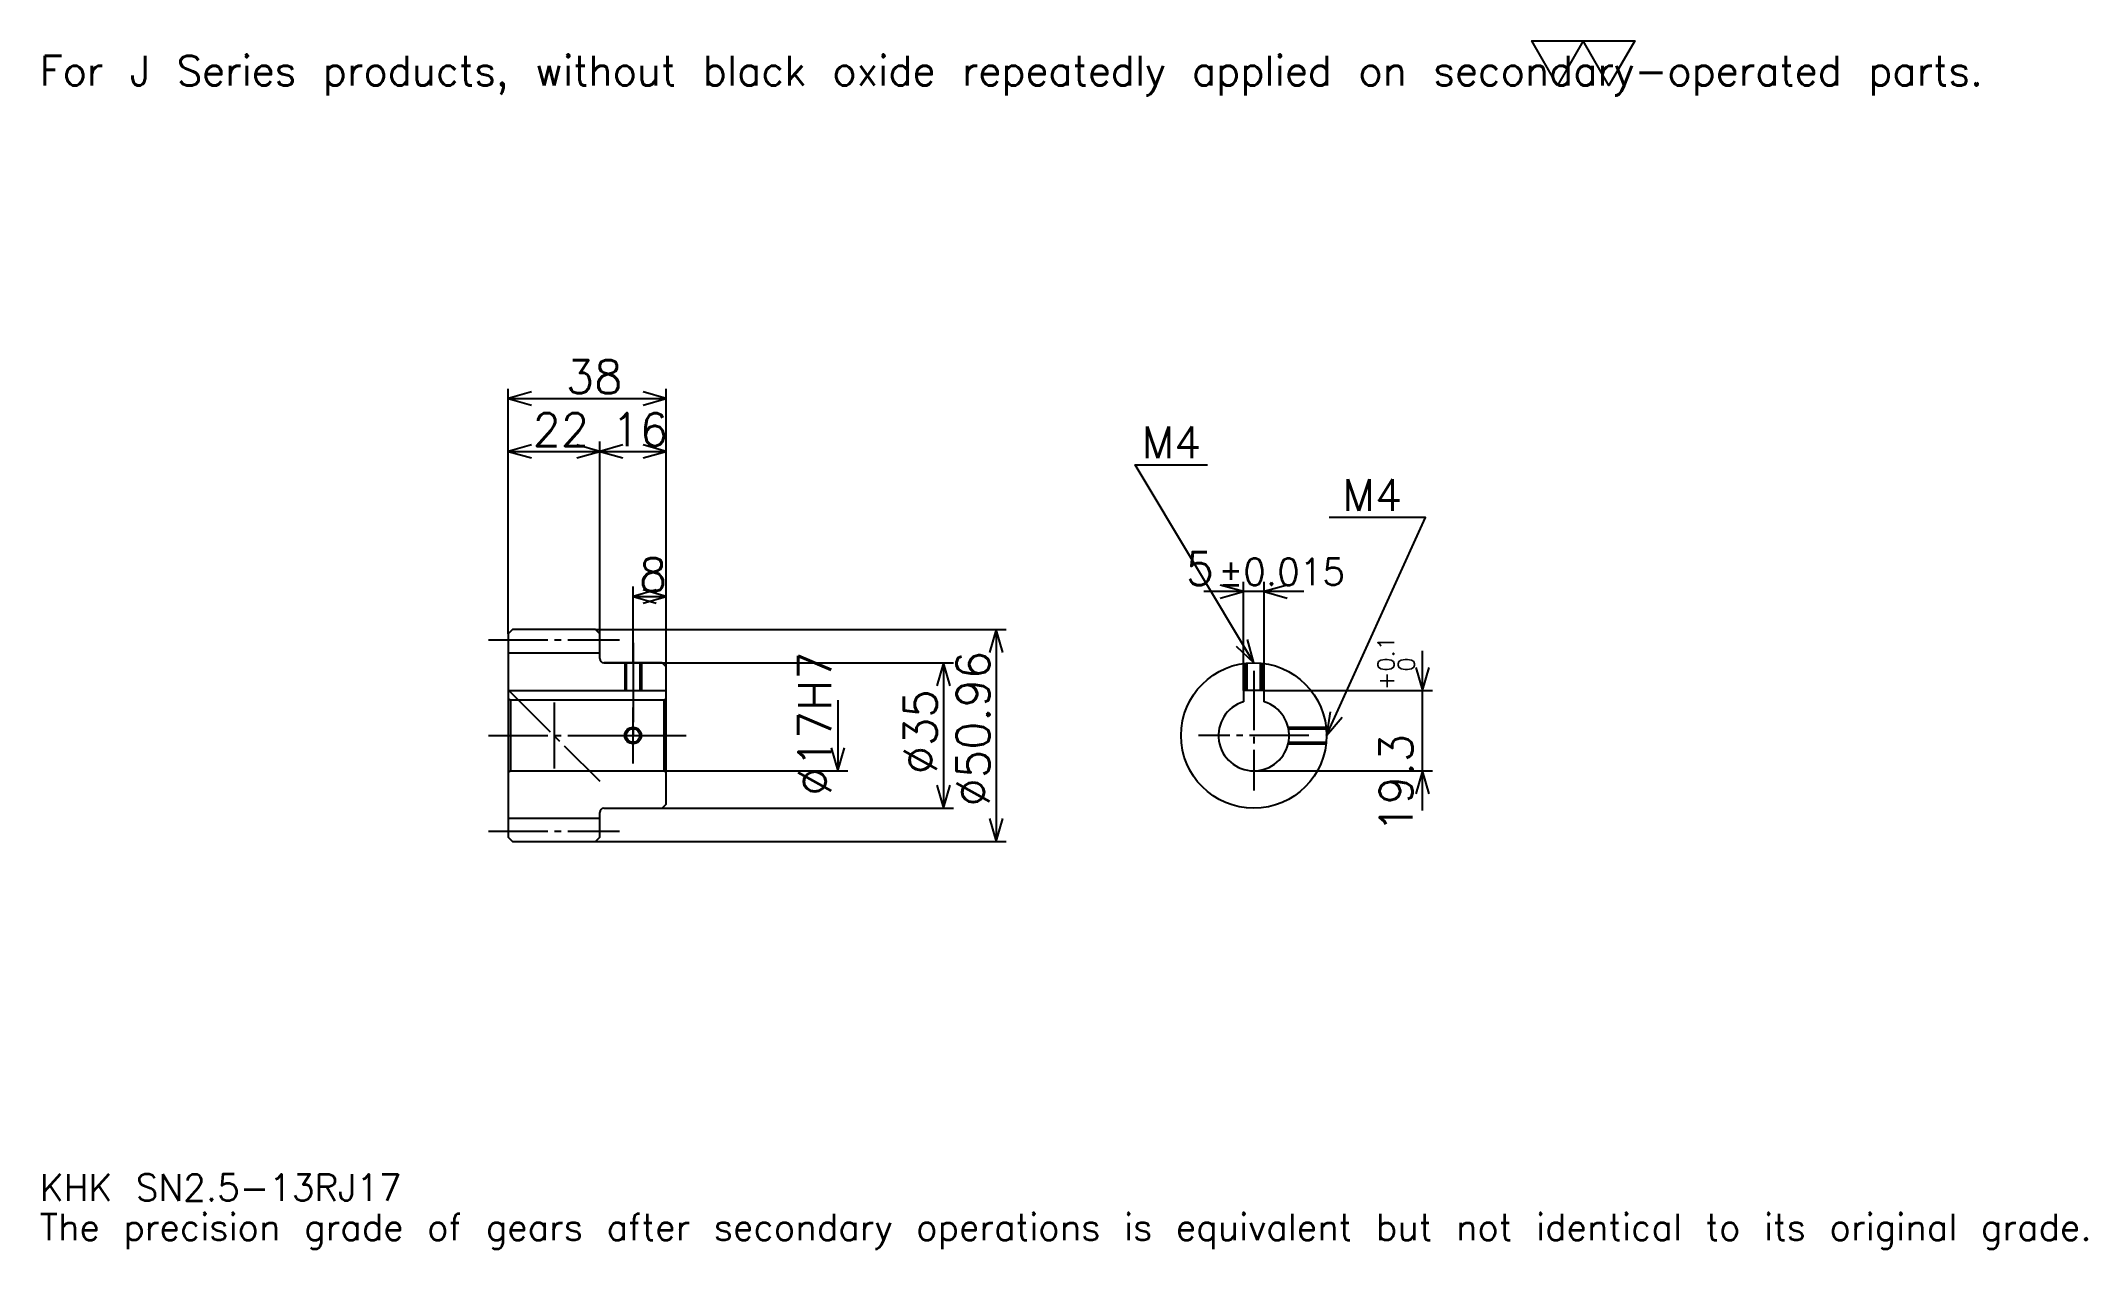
# Model space of a CAD drawing. Extents: x 16 to 508, y 6 to 296.
import ezdxf

# ---------------------------------------------------------------- set-up
doc = ezdxf.new("R2010")
doc.units = 0
doc.linetypes.add('DASHDOT', pattern=[19.04348, 14.282609, -1.586957, 1.586957, -1.586957])
doc.layers.get('0').update_dxf_attribs({"linetype": 'CONTINUOUS'})
doc.layers.add('DASHDOT', color=6, linetype='DASHDOT')
doc.styles.add('KANJI', font='TXT', dxfattribs={"bigfont": 'BIGFONT'})

msp = doc.modelspace()

# ---------------------------------------------------------------- linework, layer by layer
at = {"color": 5}
for p, q in [((128.543472, 154.817917), (128.543472, 212.741821)), ((166.543472, 154.817917), (166.543472, 212.741821)), ((128.543472, 210.361389), (166.543472, 210.361389)), ((128.543472, 197.665741), (150.543472, 197.665741)), ((150.543472, 154.817917), (150.543472, 200.046173)), ((150.543472, 197.665741), (166.543472, 197.665741)), ((158.543472, 154.817917), (158.543472, 165.133133)), ((158.543472, 162.752701), (166.543472, 162.752701)), ((319.847839, 163.941284), (295.804321, 163.941284)), ((305.32608, 140.136948), (305.32608, 166.321732)), ((310.32608, 140.136948), (310.32608, 166.321732)), ((128.543472, 153.817917), (128.543472, 154.817917)), ((149.543472, 154.817917), (166.543472, 154.817917)), ((150.543472, 153.817917), (150.543472, 154.817917)), ((158.543472, 146.836945), (158.543472, 154.817917)), ((158.543472, 146.836945), (158.543472, 154.817917)), ((166.543472, 154.817917), (248.271729, 154.817917)), ((166.543472, 145.836945), (166.543472, 154.817917)), ((245.891296, 154.817917), (245.891296, 103.855972)), ((348.413025, 111.315208), (348.413025, 149.658691)), ((151.543472, 146.836945), (166.543472, 146.836945)), ((166.543472, 146.836945), (235.57608, 146.836945)), ((233.195648, 146.836945), (233.195648, 111.836945)), ((207.804337, 137.836945), (207.804337, 120.836945)), ((310.32608, 140.136948), (350.793457, 140.136948)), ((166.543472, 120.836945), (210.184769, 120.836945)), ((307.82608, 120.836945), (350.793457, 120.836945)), ((151.543472, 111.836945), (166.543472, 111.836945)), ((166.543472, 111.836945), (235.57608, 111.836945)), ((149.543472, 103.855972), (166.543472, 103.855972)), ((166.543472, 103.855972), (248.271729, 103.855972))]:
    msp.add_line(p, q, dxfattribs=at)
at = {"color": 4}
for p, q in [((128.543472, 149.192917), (150.543472, 149.192917)), ((128.543472, 140.136948), (166.543472, 140.136948)), ((129.043472, 137.836945), (129.043472, 120.836945)), ((166.043472, 137.836945), (166.543472, 138.336945)), ((166.043472, 120.836945), (166.543472, 120.336945)), ((128.543472, 109.480972), (150.543472, 109.480972))]:
    msp.add_line(p, q, dxfattribs=at)
at = {"color": 7}
msp.add_line((139.543472, 137.271729), (139.543472, 121.402161), dxfattribs=at)
msp.add_lwpolyline([(380.869568, 285.652161), (374.68045, 296.379974), (399.436951, 296.379974), (393.247833, 285.652161), (387.058685, 296.379974), (380.869568, 285.652161)], dxfattribs=at)
at = {"color": 5}
for points in [[(134.097824, 211.948364), (128.543472, 210.361389), (134.097824, 208.774445)], [(160.98912, 208.774445), (166.543472, 210.361389), (160.98912, 211.948364)], [(134.097824, 199.252701), (128.543472, 197.665741), (134.097824, 196.078781)], [(144.98912, 196.078781), (150.543472, 197.665741), (144.98912, 199.252701)], [(156.097824, 199.252701), (150.543472, 197.665741), (156.097824, 196.078781)], [(160.98912, 196.078781), (166.543472, 197.665741), (160.98912, 199.252701)], [(307.82608, 146.836945), (279.260864, 194.445648), (296.717407, 194.445648)], [(325.32608, 129.336945), (349.130432, 181.749985), (325.960876, 181.749985)], [(164.097824, 164.339661), (158.543472, 162.752701), (164.097824, 161.165741)], [(160.98912, 161.165741), (166.543472, 162.752701), (160.98912, 164.339661)], [(299.771729, 162.35434), (305.32608, 163.941284), (299.771729, 165.528244)], [(315.880432, 165.528244), (310.32608, 163.941284), (315.880432, 162.35434)], [(247.478256, 149.263565), (245.891296, 154.817917), (244.304337, 149.263565)], [(303.607605, 150.783279), (307.82608, 146.836945), (306.329193, 152.416245)], [(234.782608, 141.282593), (233.195648, 146.836945), (231.608688, 141.282593)], [(346.82608, 145.691284), (348.413025, 140.136948), (350, 145.691284)], [(326.177979, 135.050385), (325.32608, 129.336945), (329.06781, 133.737915)], [(206.217377, 126.391296), (207.804337, 120.836945), (209.391296, 126.391296)], [(350, 115.2826), (348.413025, 120.836945), (346.82608, 115.2826)], [(231.608688, 117.391296), (233.195648, 111.836945), (234.782608, 117.391296)], [(244.304337, 109.410324), (245.891296, 103.855972), (247.478256, 109.410324)]]:
    msp.add_lwpolyline(points, dxfattribs=at)
at = {"color": 4}
for points in [[(150.543472, 147.836945), (150.543472, 153.817917), (149.543472, 154.817917), (129.543472, 154.817917), (128.543472, 153.817917), (128.543472, 120.336945)], [(151.543472, 111.836945), (165.543472, 111.836945), (166.543472, 112.836945), (166.543472, 145.836945), (165.543472, 146.836945), (151.543472, 146.836945)], [(156.543472, 146.836945), (156.543472, 140.136948)], [(156.923477, 146.836945), (156.923477, 140.136948)], [(160.163467, 146.836945), (160.163467, 140.136948)], [(160.543472, 146.836945), (160.543472, 140.136948)], [(305.82608, 140.136948), (305.82608, 146.72229)], [(306.206085, 140.136948), (306.206085, 146.761795)], [(309.446075, 140.136948), (309.446075, 146.761795)], [(309.82608, 140.136948), (309.82608, 146.72229)], [(128.543472, 120.336945), (129.043472, 120.836945), (166.043472, 120.836945), (166.043472, 137.836945), (129.043472, 137.836945), (128.543472, 138.336945)], [(310.32608, 137.460983), (310.32608, 140.136948), (305.32608, 140.136948), (305.32608, 137.460983)], [(316.087433, 131.336945), (325.211426, 131.336945)], [(316.170288, 130.95694), (325.250916, 130.95694)], [(316.087433, 127.336945), (325.211426, 127.336945)], [(316.170288, 127.716942), (325.250916, 127.716942)], [(128.543472, 120.336945), (128.543472, 104.855972), (129.543472, 103.855972), (149.543472, 103.855972), (150.543472, 104.855972), (150.543472, 110.836945)]]:
    msp.add_lwpolyline(points, dxfattribs=at)
for centre, radius in [((307.82608, 129.336945), 17.5), ((158.543472, 129.336945), 1.62)]:
    msp.add_circle(centre, radius, dxfattribs=at)
at = {"color": 7}
msp.add_circle((158.543472, 129.336945), 2, dxfattribs=at)
at = {"color": 4}
for centre, radius, start, end in [((151.543472, 147.836945), 1, 180, 270), ((307.82608, 129.336945), 8.5, 107.10463483, 72.89536517), ((151.543472, 110.836945), 1, 90, 180)]:
    msp.add_arc(centre, radius, start, end, dxfattribs=at)
at = {"layer": 'DASHDOT', "color": 7}
for p, q in [((123.7826, 152.317917), (155.304337, 152.317917)), ((158.543472, 146.836945), (158.543472, 129.336945)), ((307.82608, 144.897812), (307.82608, 116.076073)), ((128.543472, 140.336945), (150.543472, 118.336945)), ((123.7826, 129.336945), (171.304337, 129.336945)), ((321.086945, 129.336945), (294.565216, 129.336945)), ((123.7826, 106.355972), (155.304337, 106.355972))]:
    msp.add_line(p, q, dxfattribs=at)
for points in [[(158.543472, 151.597809), (158.543472, 135.376068)], [(158.543472, 122.576073), (158.543472, 136.097809)], [(151.782608, 129.336945), (165.304337, 129.336945)]]:
    msp.add_lwpolyline(points, dxfattribs=at)

# ---------------------------------------------------------------- texts
at = {"color": 7, "style": 'KANJI'}
for s, height, p in [('For J Series products, without black oxide repeatedly applied on secondary-operated parts.', 7.141304, (15.869565, 285.652161)), ('38', 7.934783, (142.385864, 211.630951)), ('22', 7.934783, (134.385864, 198.935303)), ('16', 7.934783, (153.385864, 198.935303)), ('M4', 7.617392, (280.847839, 196.032593)), ('M4', 7.617392, (329.134766, 183.336945)), ('5', 7.934783, (291.447113, 165.528244)), ('8', 7.934783, (159.964661, 164.022263)), ('%%p0.015', 6.347826, (299.301575, 165.528244)), ('KHK SN2.5-13RJ17', 6.347826, (15.869565, 17.456522)), ('The precision grade of gears after secondary operations is equivalent but not identical to its original grade.', 6.347826, (15.869565, 7.934783))]:
    msp.add_text(s, height=height, dxfattribs=at).set_placement(p)
for s, height, p in [('%%c17H7', 7.934783, (206.217377, 114.855965)), ('%%c50.96', 7.934783, (244.304337, 112.277161)), ('0.1', 3.967391, (341.589111, 144.720398)), ('+', 3.967391, (341.589111, 140.276917)), ('0', 3.967391, (346.508698, 144.720398)), ('%%c35', 7.934783, (231.608688, 120.013573)), ('19.3', 7.934783, (346.032593, 105.932037))]:
    msp.add_text(s, height=height, rotation=90, dxfattribs=at).set_placement(p)

doc.saveas('drawing.dxf')
